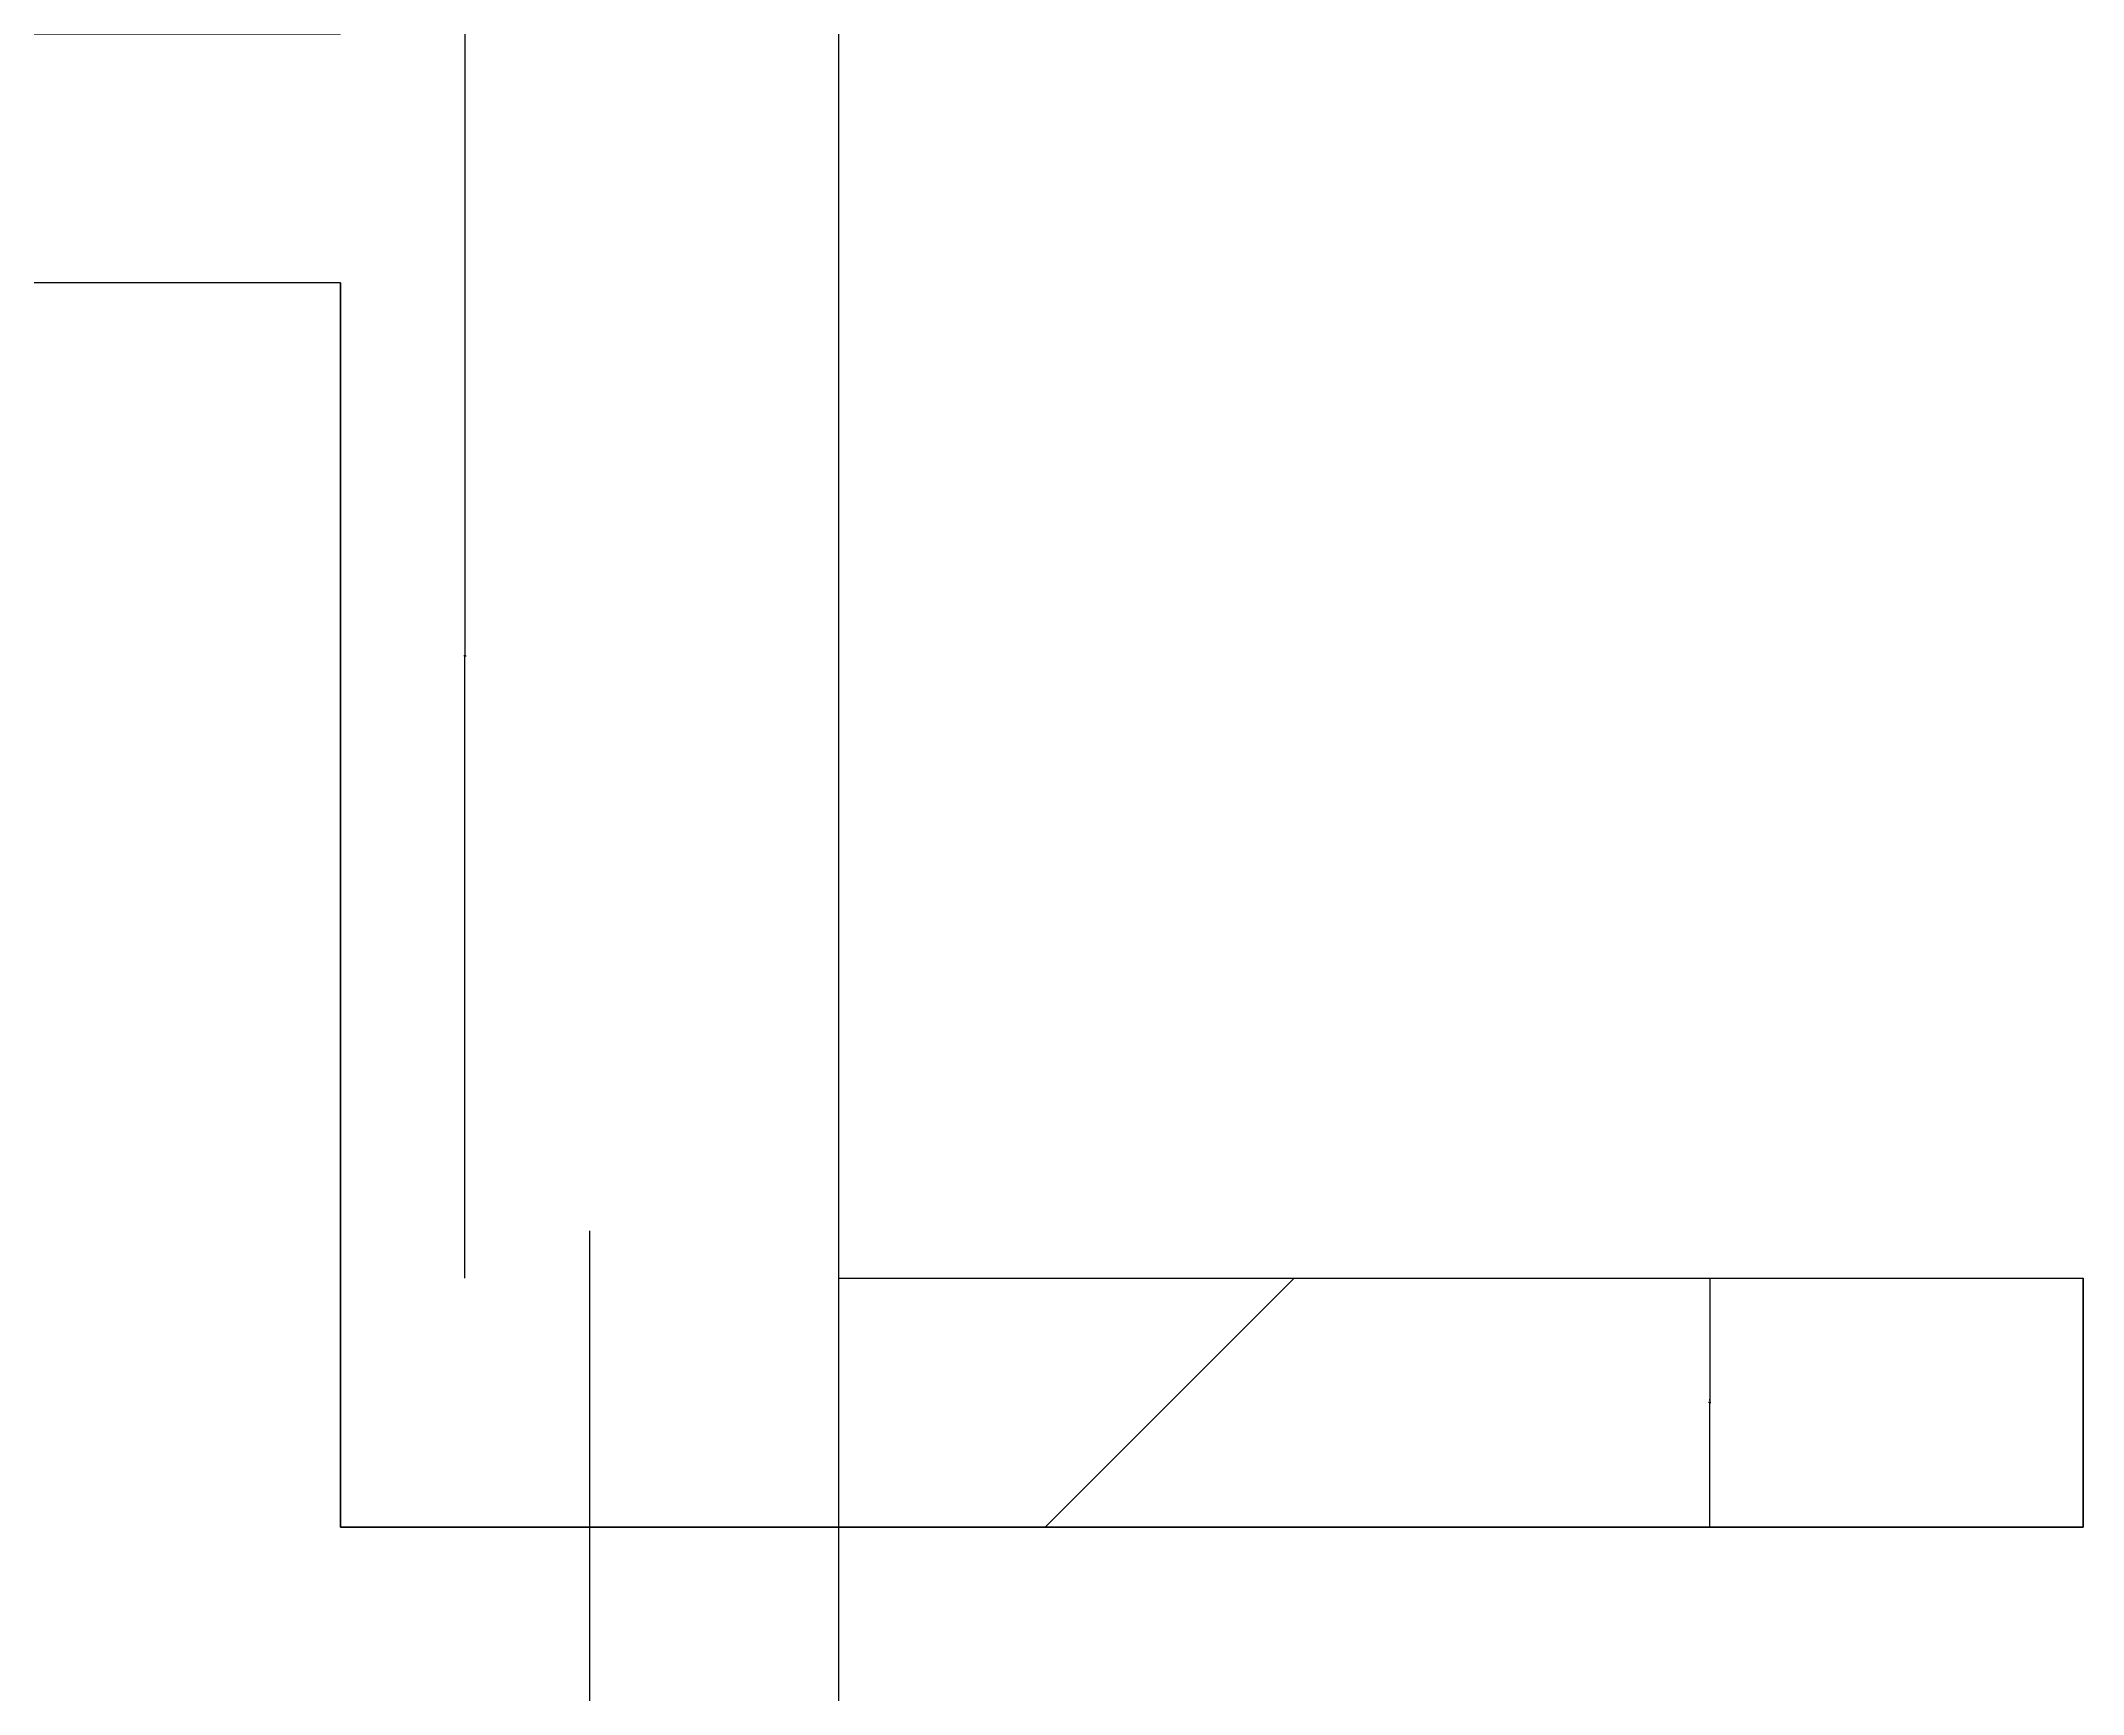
# Model space of a CAD drawing. Header units: metres. Extents: x 18272 to 22431, y 2693 to 9400.
# Drawn here: x 20812 to 21633, y 5433 to 6097 of the extents above; entities that cross this region are included whole.
import ezdxf

# ---------------------------------------------------------------- set-up
doc = ezdxf.new("R2010")
doc.units = ezdxf.units.M
for name, color, linetype in [('PUB_DIM', 3, 'Continuous'), ('PUB_TEXT', 7, 'Continuous'), ('PUB_WALL', 255, 'Continuous'), ('WALL', 255, 'Continuous')]:
    doc.layers.add(name, color=color, linetype=linetype)
doc.dimstyles.get("Standard").update_dxf_attribs({"dimtxt": 2.5, "dimasz": 2.5, "dimexe": 1.25, "dimexo": 0.625, "dimtad": 1, "dimcen": 2.5, "dimazin": 3, "dimtfac": 1, "dimtmove": 0, "dimatfit": 3})

# ---------------------------------------------------------------- blocks, each defined once
blk = doc.blocks.new('*D1')
for p, q in [((19232.79, 5619.36), (19232.79, 4837.55)), ((21032.79, 5619.36), (21032.79, 4837.55)), ((19233.04, 4837.55), (20130.79, 4837.55)), ((20134.79, 4837.55), (21032.54, 4837.55))]:
    blk.add_line(p, q)
at = {"layer": 'Defpoints'}
for p in [(19232.79, 5619.36), (21032.79, 5619.36), (19232.79, 4837.55)]:
    blk.add_point(p, dxfattribs=at)
at = {"layer": 'PUB_DIM', "insert": (20132.79, 4837.55), "char_height": 1, "attachment_point": 5}
blk.add_mtext('1800', dxfattribs=at)
blk = doc.blocks.new('*D2')
for p, q in [((21032.79, 5619.36), (21032.79, 4845.44)), ((21132.79, 5619.36), (21132.79, 4845.44)), ((21033.04, 4845.44), (21081.29, 4845.44)), ((21084.29, 4845.44), (21132.54, 4845.44))]:
    blk.add_line(p, q)
at = {"layer": 'Defpoints'}
for p in [(21032.79, 5619.36), (21132.79, 5619.36), (21032.79, 4845.44)]:
    blk.add_point(p, dxfattribs=at)
at = {"layer": 'PUB_DIM', "insert": (21082.79, 4845.44), "char_height": 1, "attachment_point": 5}
blk.add_mtext('100', dxfattribs=at)
blk = doc.blocks.new('*D5')
for p, q in [((21482.78, 5600.43), (21482.78, 5550.43)), ((21482.53, 5550.43), (21482.28, 5550.43)), ((21482.78, 5500.43), (21482.78, 5550.43)), ((21482.78, 5550.43), (21482.78, 5550.43)), ((21483.03, 5550.43), (21483.28, 5550.43))]:
    blk.add_line(p, q)
at = {"layer": 'Defpoints'}
for p in [(21482.78, 5600.43), (21482.78, 5550.43), (21482.78, 5500.43)]:
    blk.add_point(p, dxfattribs=at)
at = {"layer": 'PUB_DIM', "insert": (21482.78, 5551.555), "char_height": 1, "attachment_point": 5}
blk.add_mtext('0', dxfattribs=at)
blk = doc.blocks.new('*D6')
for p, q in [((20982.78, 6100), (20982.78, 5850.21)), ((20982.53, 5850.21), (20982.28, 5850.21)), ((20982.78, 5600.43), (20982.78, 5850.21)), ((20982.78, 5850.21), (20982.78, 5850.21)), ((20983.03, 5850.21), (20983.28, 5850.21))]:
    blk.add_line(p, q)
at = {"layer": 'Defpoints'}
for p in [(20982.78, 6100), (20982.78, 5850.21), (20982.78, 5600.43)]:
    blk.add_point(p, dxfattribs=at)
at = {"layer": 'PUB_DIM', "insert": (20982.78, 5851.335), "char_height": 1, "attachment_point": 5}
blk.add_mtext('0', dxfattribs=at)

msp = doc.modelspace()

# ---------------------------------------------------------------- hatches: boundary and pattern name
at = {"layer": 'PUB_TEXT'}
h = msp.add_hatch(dxfattribs=at)
h.set_pattern_fill('AN31C', scale=500)
h.set_pattern_definition([(45, (0, 0), (-1122.53, 1122.53), [])])
h.paths.add_polyline_path([(21132.78, 6400), (20932.78, 6400), (20932.78, 6100), (18272.32, 6100), (18272.32, 6000), (19132.78, 6000), (19132.78, 5500.43), (19332.78, 5500.43), (19332.78, 6000), (20932.78, 6000), (20932.78, 5500.43), (21632.78, 5500.43), (21632.78, 5600.43), (21132.78, 5600.43)])

# ---------------------------------------------------------------- linework, layer by layer
at = {"layer": 'PUB_WALL'}
msp.add_lwpolyline([(18272.32, 6100), (20932.78, 6100), (20932.78, 6400), (21132.78, 6400), (21132.78, 5600.43), (21632.78, 5600.43), (21632.78, 5500.43), (20932.78, 5500.43), (20932.78, 6000), (19332.78, 6000), (19332.78, 5500.43), (19132.78, 5500.43), (19132.78, 6000), (18272.32, 6000)], dxfattribs=at)
at = {"layer": 'WALL'}
for p, q in [((21132.78, 6400), (21132.78, 5600.43)), ((20932.78, 6000), (19332.78, 6000)), ((20932.78, 6000), (20932.78, 5500.43)), ((21132.78, 5600.43), (21632.78, 5600.43)), ((21632.78, 5500.43), (21632.78, 5600.43)), ((20932.78, 5500.43), (21632.78, 5500.43))]:
    msp.add_line(p, q, dxfattribs=at)

# ---------------------------------------------------------------- dimensions: what is measured, and where the dimension line sits
at = {"layer": 'PUB_DIM'}
for base, p1, p2, picture, middle in [((20982.78, 5850.21), (20982.78, 6100), (20982.78, 5600.43), '*D6', (20982.78, 5851.335)), ((19232.79, 4837.55), (19232.79, 5619.36), (21032.79, 5619.36), '*D1', (20132.79, 4837.55)), ((21032.79, 4845.44), (21032.79, 5619.36), (21132.79, 5619.36), '*D2', (21082.79, 4845.44)), ((21482.78, 5550.43), (21482.78, 5600.43), (21482.78, 5500.43), '*D5', (21482.78, 5551.555))]:
    dim = msp.add_linear_dim(base=base, p1=p1, p2=p2, dimstyle='Standard', dxfattribs=at)
    dim.commit()
    dim.dimension.update_dxf_attribs({"geometry": picture, "text_midpoint": middle})

doc.saveas('drawing.dxf')
